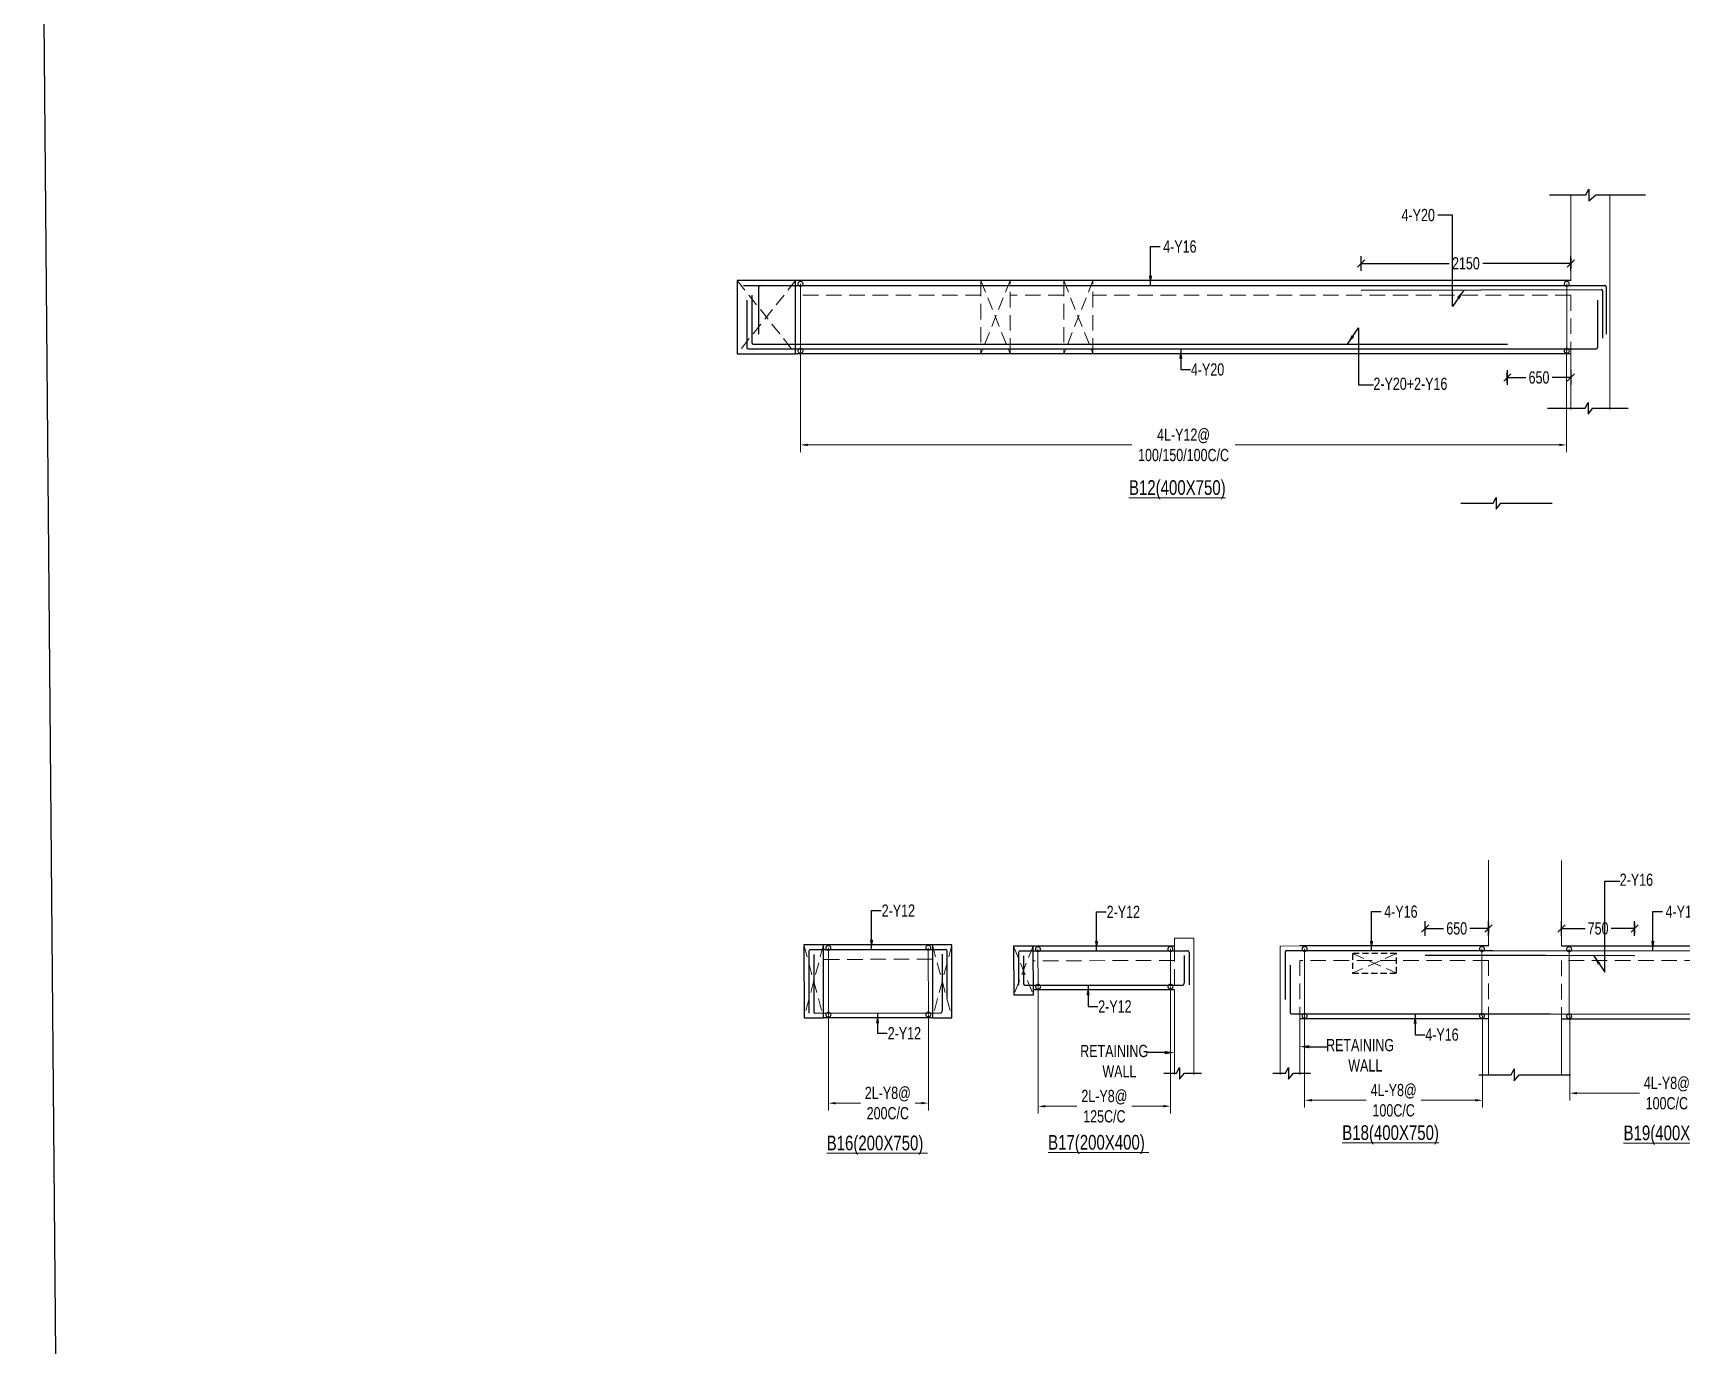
# Model space of a CAD drawing. Header units: millimetres. Extents: x 39642 to 123571, y 2620 to 56435.
# Drawn here: x 39642 to 56546, y 29527 to 42981 of the extents above; entities that cross this region are included whole.
import ezdxf

# ---------------------------------------------------------------- set-up
doc = ezdxf.new("R2010")
doc.units = ezdxf.units.MM
for name, pattern in [('CONTINOUS', [0]), ('CONTINU', [0]), ('HIDDEN', [9.525, 6.35, -3.175])]:
    doc.linetypes.add(name, pattern=pattern)
for name, color, linetype in [('-S-ARROW', 253, 'Continuous'), ('-S-DIM', 251, 'Continuous'), ('-S-MISC', 8, 'Continuous'), ('-STR-BEAM', 7, 'CONTINU'), ('-STR-REINF', 3, 'Continuous'), ('-STR-TEXT', 6, 'Continuous'), ('S- Structural', 5, 'Continuous')]:
    doc.layers.add(name, color=color, linetype=linetype)
for name, color, linetype, lineweight in [('-S-STIRUP', 11, 'Continuous', 9), ('-STR-COLUMN', 5, 'HIDDEN', 13), ('-STR-RF-DIM', 252, 'CONTINOUS', 20), ('Elevation-1', 41, 'Continuous', 20), ('S-BEAM-IDEN', 2, 'Continuous', 9), ('SEC TEXT', 9, 'Continuous', 18), ('SLAB LINE', 254, 'HIDDEN', 20)]:
    doc.layers.add(name, color=color, linetype=linetype, lineweight=lineweight)
doc.styles.add('BEAM-LS', font='romans.shx', dxfattribs={"width": 0.8})
doc.styles.add('EL', font='swisscl.ttf')
doc.styles.add('SOBHA', font='swisscl.ttf')
doc.styles.add('sobha.sed', font='swisscl.ttf')
doc.dimstyles.new('S-50', dxfattribs={"dimscale": 50, "dimtxt": 2.5, "dimasz": 1.25, "dimexe": 1, "dimexo": 1, "dimgap": 0.5, "dimtad": 1, "dimdec": 0, "dimrnd": 0.0005, "dimzin": 0, "dimdsep": 46, "dimtxsty": 'EL', "dimblk": 'ARCHTICK', "dimcen": 0.09, "dimdle": 1.5, "dimclrd": 251, "dimclre": 251, "dimclrt": 6, "dimadec": 0, "dimazin": 0, "dimtfac": 1, "dimtdec": 0, "dimtofl": 0, "dimtmove": 0, "dimatfit": 3, "dimfxl": 2, "dimtolj": 1, "dimtzin": 0, "dimlwd": -1, "dimlwe": -1, "dimarcsym": 0})
doc.dimstyles.new('S-DIM50', dxfattribs={"dimscale": 50, "dimtxt": 2.5, "dimasz": 1.5, "dimexe": 1.5, "dimexo": 1, "dimgap": 0.5, "dimtad": 0, "dimdec": 0, "dimzin": 0, "dimdsep": 46, "dimtxsty": 'SOBHA', "dimcen": 0.09, "dimclrd": 256, "dimclre": 256, "dimclrt": 6, "dimadec": 5, "dimazin": 0, "dimtfac": 1, "dimtdec": 0, "dimtofl": 0, "dimtmove": 0, "dimatfit": 3, "dimfxl": 0.18, "dimtolj": 1, "dimtzin": 0, "dimlwd": -1, "dimlwe": -1, "dimarcsym": 0})
doc.dimstyles.new('STIRUP', dxfattribs={"dimscale": 50, "dimtxt": 2.5, "dimasz": 2.2, "dimexe": 0, "dimexo": 0, "dimgap": 0.5, "dimtad": 0, "dimdec": 0, "dimzin": 0, "dimdsep": 46, "dimtxsty": 'BEAM-LS', "dimblk": 'DOTSMALL', "dimcen": 0.09, "dimclrd": 256, "dimclre": 256, "dimclrt": 256, "dimadec": 5, "dimazin": 0, "dimtfac": 1, "dimtdec": 0, "dimtofl": 0, "dimtmove": 0, "dimatfit": 3, "dimldrblk": 'DOTSMALL', "dimfxl": 0, "dimfxlon": 1, "dimtolj": 1, "dimtzin": 0, "dimlwd": -1, "dimlwe": -1, "dimarcsym": 0})

# ---------------------------------------------------------------- blocks, each defined once
blk = doc.blocks.new('_DotSmall')
at = {"color": 0, "linetype": 'ByBlock', "const_width": 0.5}
blk.add_lwpolyline([(-0.0625, 0, 1), (0.0625, 0, 1)], format="xyb", close=True, dxfattribs=at)
blk = doc.blocks.new('*D46')
at = {"layer": '-S-STIRUP', "ltscale": 100, "transparency": 16777216}
blk.add_line((55373, 39722), (55373, 40409), dxfattribs=at)
at = {"layer": '-S-STIRUP', "linetype": 'CONTINU', "ltscale": 100, "transparency": 16777216, "xscale": 100, "yscale": 100, "zscale": 100}
for p, rotation in [((55373, 40409), 90), ((55373, 39722), 270)]:
    blk.add_blockref('_DotSmall', p, dxfattribs=dict(at, rotation=rotation))
blk = doc.blocks.new('*D47')
at = {"layer": '-S-STIRUP', "ltscale": 100, "transparency": 16777216}
blk.add_line((47514, 39722), (47514, 40409), dxfattribs=at)
at = {"layer": '-S-STIRUP', "linetype": 'CONTINU', "ltscale": 100, "transparency": 16777216, "xscale": 100, "yscale": 100, "zscale": 100}
for p, rotation in [((47514, 40409), 90), ((47514, 39722), 270)]:
    blk.add_blockref('_DotSmall', p, dxfattribs=dict(at, rotation=rotation))
blk = doc.blocks.new('_ArchTick')
at = {"color": 0, "linetype": 'ByBlock', "const_width": 0.15}
blk.add_lwpolyline([(-0.5, -0.5), (0.5, 0.5)], dxfattribs=at)
blk = doc.blocks.new('*D48')
at = {"layer": '-STR-RF-DIM', "transparency": 16777216}
for p, q in [((47514, 39803), (47514, 38682)), ((55372, 39758), (55372, 38682)), ((47589, 38757), (50914, 38757)), ((55297, 38757), (51973, 38757))]:
    blk.add_line(p, q, dxfattribs=at)
for points in [[(47589, 38770), (47589, 38745), (47514, 38757)], [(55297, 38770), (55297, 38745), (55372, 38757)]]:
    blk.add_solid(points, dxfattribs=at)
at = {"layer": '-STR-RF-DIM', "color": 6, "transparency": 16777216, "insert": (51443, 38757), "char_height": 125, "attachment_point": 5, "style": 'SOBHA'}
blk.add_mtext('\\A1;4L-Y12@\\P100/150/100C/C', dxfattribs=at)
blk = doc.blocks.new('_Oblique')
at = {"color": 0, "linetype": 'ByBlock', "lineweight": -2}
for p, q in [((-0.5, -0.5), (0.5, 0.5)), ((0, 0.71), (0, -0.71))]:
    blk.add_line(p, q, dxfattribs=at)
blk = doc.blocks.new('*D49')
at = {"layer": '-S-DIM', "transparency": 16777216}
for p, q in [((53264, 40544), (53264, 40694)), ((53264, 40619), (54166, 40619)), ((55414, 40619), (54513, 40619)), ((55414, 40544), (55414, 40694))]:
    blk.add_line(p, q, dxfattribs=at)
at = {"layer": '-S-DIM', "transparency": 16777216, "xscale": 75, "yscale": 75, "zscale": 75, "rotation": 180}
blk.add_blockref('_Oblique', (53264, 40619), dxfattribs=at)
at = {"layer": '-S-DIM', "transparency": 16777216, "xscale": 75, "yscale": 75, "zscale": 75}
blk.add_blockref('_Oblique', (55414, 40619), dxfattribs=at)
at = {"layer": '-S-DIM', "color": 6, "transparency": 16777216, "insert": (54339, 40619), "char_height": 125, "attachment_point": 5, "style": 'SOBHA'}
blk.add_mtext('\\A1;2150', dxfattribs=at)
blk = doc.blocks.new('*D50')
at = {"layer": '-S-DIM', "transparency": 16777216}
for p, q in [((54764, 39523), (54764, 39373)), ((54764, 39448), (54955, 39448)), ((55414, 39448), (55224, 39448)), ((55414, 39523), (55414, 39373))]:
    blk.add_line(p, q, dxfattribs=at)
at = {"layer": '-S-DIM', "transparency": 16777216, "xscale": 75, "yscale": 75, "zscale": 75, "rotation": 180}
blk.add_blockref('_Oblique', (54764, 39448), dxfattribs=at)
at = {"layer": '-S-DIM', "transparency": 16777216, "xscale": 75, "yscale": 75, "zscale": 75}
blk.add_blockref('_Oblique', (55414, 39448), dxfattribs=at)
at = {"layer": '-S-DIM', "color": 6, "transparency": 16777216, "insert": (55089, 39448), "char_height": 125, "attachment_point": 5, "style": 'SOBHA'}
blk.add_mtext('\\A1;650', dxfattribs=at)
blk = doc.blocks.new('*D88')
at = {"layer": '-S-STIRUP', "ltscale": 100, "transparency": 16777216}
blk.add_line((48826, 32916), (48825, 33601), dxfattribs=at)
at = {"layer": '-S-STIRUP', "linetype": 'CONTINU', "ltscale": 100, "transparency": 16777216, "xscale": 100, "yscale": 100, "zscale": 100}
for p, rotation in [((48825, 33601), 90.05760988059193), ((48826, 32916), 270.0576098805919)]:
    blk.add_blockref('_DotSmall', p, dxfattribs=dict(at, rotation=rotation))
blk = doc.blocks.new('*D89')
at = {"layer": '-STR-RF-DIM', "transparency": 16777216}
for p, q in [((47800, 32907), (47801, 31932)), ((48826, 32909), (48827, 31933)), ((47876, 32007), (48128, 32008)), ((48752, 32008), (48691, 32008))]:
    blk.add_line(p, q, dxfattribs=at)
for points in [[(47876, 32020), (47876, 31995), (47801, 32007)], [(48752, 32021), (48752, 31996), (48827, 32008)]]:
    blk.add_solid(points, dxfattribs=at)
at = {"layer": '-STR-RF-DIM', "color": 6, "transparency": 16777216, "insert": (48410, 32008), "char_height": 125, "attachment_point": 5, "rotation": 0.0576, "style": 'SOBHA'}
blk.add_mtext('\\A1;2L-Y8@\\P200C/C', dxfattribs=at)
blk = doc.blocks.new('*D90')
at = {"layer": '-S-STIRUP', "ltscale": 100, "transparency": 16777216}
blk.add_line((47800, 32914), (47800, 33599), dxfattribs=at)
at = {"layer": '-S-STIRUP', "linetype": 'CONTINU', "ltscale": 100, "transparency": 16777216, "xscale": 100, "yscale": 100, "zscale": 100}
for p, rotation in [((47800, 33599), 90.05760988059193), ((47800, 32914), 270.0576098805919)]:
    blk.add_blockref('_DotSmall', p, dxfattribs=dict(at, rotation=rotation))
blk = doc.blocks.new('*D91')
at = {"layer": '-S-STIRUP', "ltscale": 100, "transparency": 16777216}
blk.add_line((51309, 33203), (51308, 33589), dxfattribs=at)
at = {"layer": '-S-STIRUP', "linetype": 'CONTINU', "ltscale": 100, "transparency": 16777216, "xscale": 100, "yscale": 100, "zscale": 100}
for p, rotation in [((51308, 33589), 90.06522768033302), ((51309, 33203), 270.0652276803331)]:
    blk.add_blockref('_DotSmall', p, dxfattribs=dict(at, rotation=rotation))
blk = doc.blocks.new('*D92')
at = {"layer": '-STR-RF-DIM', "transparency": 16777216}
for p, q in [((49951, 33194), (49952, 31900)), ((51309, 33197), (51310, 31902)), ((50027, 31976), (50350, 31976)), ((51235, 31977), (50913, 31977))]:
    blk.add_line(p, q, dxfattribs=at)
for points in [[(50027, 31988), (50027, 31963), (49952, 31975)], [(51235, 31989), (51235, 31964), (51310, 31977)]]:
    blk.add_solid(points, dxfattribs=at)
at = {"layer": '-STR-RF-DIM', "color": 6, "transparency": 16777216, "insert": (50631, 31976), "char_height": 125, "attachment_point": 5, "rotation": 0.0652, "style": 'SOBHA'}
blk.add_mtext('\\A1;2L-Y8@\\P125C/C', dxfattribs=at)
blk = doc.blocks.new('*D93')
at = {"layer": '-S-STIRUP', "ltscale": 100, "transparency": 16777216}
blk.add_line((49951, 33201), (49950, 33586), dxfattribs=at)
at = {"layer": '-S-STIRUP', "linetype": 'CONTINU', "ltscale": 100, "transparency": 16777216, "xscale": 100, "yscale": 100, "zscale": 100}
for p, rotation in [((49950, 33586), 90.06522768033302), ((49951, 33201), 270.0652276803331)]:
    blk.add_blockref('_DotSmall', p, dxfattribs=dict(at, rotation=rotation))
blk = doc.blocks.new('A$Cd5a942ff')
at = {"layer": '-S-ARROW'}
blk.add_lwpolyline([(187, 0), (0, 0), (0, 0)], dxfattribs=at)
blk.add_solid([(187, -17), (287, 0), (187, 17)], dxfattribs=at)
blk = doc.blocks.new('*D94')
at = {"layer": '-S-STIRUP', "ltscale": 100, "transparency": 16777216}
blk.add_line((54504, 32902), (54504, 33589), dxfattribs=at)
at = {"layer": '-S-STIRUP', "linetype": 'CONTINU', "ltscale": 100, "transparency": 16777216, "xscale": 100, "yscale": 100, "zscale": 100}
for p, rotation in [((54504, 33589), 90), ((54504, 32902), 270)]:
    blk.add_blockref('_DotSmall', p, dxfattribs=dict(at, rotation=rotation))
blk = doc.blocks.new('*D95')
at = {"layer": '-S-STIRUP', "ltscale": 100, "transparency": 16777216}
blk.add_line((52685, 32902), (52685, 33589), dxfattribs=at)
at = {"layer": '-S-STIRUP', "linetype": 'CONTINU', "ltscale": 100, "transparency": 16777216, "xscale": 100, "yscale": 100, "zscale": 100}
for p, rotation in [((52685, 33589), 90), ((52685, 32902), 270)]:
    blk.add_blockref('_DotSmall', p, dxfattribs=dict(at, rotation=rotation))
blk = doc.blocks.new('*D96')
at = {"layer": '-STR-RF-DIM', "transparency": 16777216}
for p, q in [((52685, 32983), (52685, 31962)), ((54511, 32902), (54511, 31962)), ((52760, 32037), (53315, 32037)), ((54436, 32037), (53880, 32037))]:
    blk.add_line(p, q, dxfattribs=at)
for points in [[(52760, 32050), (52760, 32025), (52685, 32037)], [(54436, 32050), (54436, 32025), (54511, 32037)]]:
    blk.add_solid(points, dxfattribs=at)
at = {"layer": '-STR-RF-DIM', "color": 6, "transparency": 16777216, "insert": (53598, 32037), "char_height": 125, "attachment_point": 5, "style": 'SOBHA'}
blk.add_mtext('\\A1;4L-Y8@\\P100C/C', dxfattribs=at)
blk = doc.blocks.new('*D97')
at = {"layer": '-S-DIM', "transparency": 16777216}
for p, q in [((53920, 33724), (53920, 33874)), ((54570, 33724), (54570, 33874)), ((53920, 33799), (54110, 33799)), ((54570, 33799), (54379, 33799))]:
    blk.add_line(p, q, dxfattribs=at)
at = {"layer": '-S-DIM', "transparency": 16777216, "xscale": 75, "yscale": 75, "zscale": 75, "rotation": 180}
blk.add_blockref('_Oblique', (53920, 33799), dxfattribs=at)
at = {"layer": '-S-DIM', "transparency": 16777216, "xscale": 75, "yscale": 75, "zscale": 75}
blk.add_blockref('_Oblique', (54570, 33799), dxfattribs=at)
at = {"layer": '-S-DIM', "color": 6, "transparency": 16777216, "insert": (54245, 33799), "char_height": 125, "attachment_point": 5, "style": 'SOBHA'}
blk.add_mtext('\\A1;650', dxfattribs=at)
blk = doc.blocks.new('*D99')
at = {"layer": '-S-STIRUP', "ltscale": 100, "transparency": 16777216}
blk.add_line((55398, 32899), (55398, 33586), dxfattribs=at)
at = {"layer": '-S-STIRUP', "linetype": 'CONTINU', "ltscale": 100, "transparency": 16777216, "xscale": 100, "yscale": 100, "zscale": 100}
for p, rotation in [((55398, 33586), 90), ((55398, 32899), 270)]:
    blk.add_blockref('_DotSmall', p, dxfattribs=dict(at, rotation=rotation))
blk = doc.blocks.new('*D100')
at = {"layer": '-STR-RF-DIM', "transparency": 16777216}
for p, q in [((55404, 32899), (55404, 32035)), ((57396, 32899), (57396, 32035)), ((55479, 32110), (56118, 32110)), ((57321, 32110), (56682, 32110))]:
    blk.add_line(p, q, dxfattribs=at)
for points in [[(55479, 32122), (55479, 32097), (55404, 32110)], [(57321, 32122), (57321, 32097), (57396, 32110)]]:
    blk.add_solid(points, dxfattribs=at)
at = {"layer": '-STR-RF-DIM', "color": 6, "transparency": 16777216, "insert": (56400, 32110), "char_height": 125, "attachment_point": 5, "style": 'SOBHA'}
blk.add_mtext('\\A1;4L-Y8@\\P100C/C', dxfattribs=at)
blk = doc.blocks.new('*D101')
at = {"layer": '-S-DIM', "transparency": 16777216}
for p, q in [((55320, 33724), (55320, 33874)), ((56070, 33724), (56070, 33874)), ((55320, 33799), (55561, 33799)), ((56070, 33799), (55829, 33799))]:
    blk.add_line(p, q, dxfattribs=at)
at = {"layer": '-S-DIM', "transparency": 16777216, "xscale": 75, "yscale": 75, "zscale": 75, "rotation": 180}
blk.add_blockref('_Oblique', (55320, 33799), dxfattribs=at)
at = {"layer": '-S-DIM', "transparency": 16777216, "xscale": 75, "yscale": 75, "zscale": 75}
blk.add_blockref('_Oblique', (56070, 33799), dxfattribs=at)
at = {"layer": '-S-DIM', "color": 6, "transparency": 16777216, "insert": (55695, 33799), "char_height": 125, "attachment_point": 5, "style": 'SOBHA'}
blk.add_mtext('\\A1;750', dxfattribs=at)

msp = doc.modelspace()

# ---------------------------------------------------------------- linework, layer by layer
at = {"layer": '-S-MISC', "linetype": 'ByBlock', "ltscale": 1000}
for points, elevation in [([(55196.3, 41320.9), (55569.1, 41320.9), (55600, 41380.6), (55600, 41260.4), (55670.3, 41320.9), (56181.4, 41320.9)], -357173.2), ([(55175.1, 39133.5), (55560.7, 39134.1), (55591.6, 39193.7), (55591.6, 39073.5), (55641.4, 39134.1), (56004.5, 39134.1)], -357173.2), ([(54286.5, 38158.7), (54617.1, 38159.3), (54648, 38219), (54648, 38098.8), (54697.8, 38159.3), (55224.1, 38159.3)], 0), ([(51240.5, 32313.5), (51371.6, 32314.1), (51402.5, 32373.7), (51402.5, 32253.6), (51452.3, 32314.1), (51625.8, 32314.1)], 0), ([(52359.3, 32313.5), (52490.3, 32314.1), (52521.2, 32373.7), (52521.2, 32253.6), (52571.1, 32314.1), (52744.5, 32314.1)], 0), ([(54472.9, 32297.7), (54803.5, 32298.2), (54834.4, 32357.9), (54834.4, 32237.7), (54884.2, 32298.2), (55410.5, 32298.2)], 0)]:
    msp.add_lwpolyline(points, dxfattribs=dict(at, elevation=elevation))
at = {"layer": '-STR-BEAM'}
for p, q in [((55414.3, 40441.8, -357173.2), (47464.3, 40441.8, -357173.2)), ((55414.3, 39691.8, -357173.2), (47464.3, 39691.8, -357173.2)), ((48867.1, 33631.5, 0), (47749.7, 33632.3, 0)), ((51349.9, 33619.1, 0), (49900.1, 33619.1, 0)), ((54569.9, 33621.9, 0), (52635, 33621.9, 0)), ((57455.6, 33619.1, 0), (55319.9, 33619.1, 0)), ((51350.6, 33169.1, 0), (49900.7, 33169.1, 0)), ((48867.8, 32881.5, 0), (47750.5, 32882.3, 0)), ((54569.9, 32871.9, 0), (52635, 32871.9, 0)), ((57455.6, 32869.1, 0), (55319.9, 32869.1, 0))]:
    msp.add_line(p, q, dxfattribs=at)
for points, elevation in [([(47464.3, 40441.8), (46864.3, 40441.8), (46864.3, 39691.8), (47464.3, 39691.8), (47464.3, 40441.8)], -357173.2), ([(47749.7, 33632.3), (47549.7, 33631.7), (47550.5, 32881.7), (47750.5, 32882.3), (47749.7, 33632.3)], 0), ([(49067.1, 33631.7), (48867.1, 33631.5), (48867.7, 32881.5), (49067.7, 32881.7), (49067.1, 33631.7)], 0), ([(49900.1, 33619.1), (49700.1, 33619.1), (49702.7, 33118.9), (49902.7, 33119.5), (49900.1, 33619.1)], 0)]:
    msp.add_lwpolyline(points, dxfattribs=dict(at, elevation=elevation))
at = {"layer": '-STR-BEAM', "linetype": 'HIDDEN', "ltscale": 10, "elevation": 0}
msp.add_lwpolyline([(53626.9, 33542.3), (53176.9, 33542.1), (53177.5, 33342), (53627.5, 33342.2), (53626.9, 33542.3)], dxfattribs=at)
at = {"layer": '-STR-COLUMN', "linetype": 'Continuous', "ltscale": 10}
for p, q in [((55414.3, 40439.1, -357173.2), (55414.3, 41320.9, -357173.2)), ((55814.3, 39120.9, -357173.2), (55814.3, 41320.9, -357173.2)), ((55414.3, 39691.8, -357173.2), (55414.3, 39120.9, -357173.2)), ((51549.9, 33698.3, 0), (51550.1, 32300.4, 0)), ((52635, 33621.9, 0), (52435, 33619.1, 0)), ((52435, 32301, 0), (52435, 33619.1, 0)), ((51350, 33169.1, 0), (51350.1, 32300.4, 0)), ((52635, 32871.9, 0), (52635, 32301, 0)), ((54569.9, 32301, 0), (54569.9, 32871.9, 0)), ((55319.9, 32298.2, 0), (55319.9, 32869.1, 0))]:
    msp.add_line(p, q, dxfattribs=at)
at = {"layer": '-STR-COLUMN', "linetype": 'Continuous', "ltscale": 10, "elevation": 0}
for points in [[(54569.9, 33619.1), (54569.9, 34499.1)], [(55319.9, 33616.4), (55319.9, 34496.4)], [(51349.9, 33698.8), (51549.9, 33698.3)], [(51349.9, 33698.8), (51349.9, 33619.1)]]:
    msp.add_lwpolyline(points, dxfattribs=at)
at = {"layer": '-STR-REINF', "ltscale": 10}
for p, q in [((46929.3, 40391.8, -357173.2), (55764.3, 40391.8, -357173.2)), ((46964.3, 40242.5, -357173.2), (46964.3, 39756.8, -357173.2)), ((47014.3, 40292.4, -357173.2), (47014.3, 39806.7, -357173.2)), ((47085.1, 40376.8, -357173.2), (47085.1, 39891.2, -357173.2)), ((53263.9, 40344.8, -357173.2), (55725.9, 40351.4, -357173.2)), ((55688.7, 40242.5, -357173.2), (55688.7, 39756.8, -357173.2)), ((55740.8, 40336.4, -357173.2), (55740.8, 39850.7, -357173.2)), ((55779.2, 40376.8, -357173.2), (55779.2, 39891.2, -357173.2)), ((46979.3, 39741.8, -357173.2), (55673.7, 39741.8, -357173.2)), ((47029.3, 39791.7, -357173.2), (54764.3, 39791.7, -357173.2)), ((47600.5, 33566.7, 0), (47601.1, 32931.1, 0)), ((47615.4, 33581.8, 0), (49002.1, 33584.4, 0)), ((47650.5, 33532.5, 0), (47651.1, 32946.8, 0)), ((48966.6, 33535, 0), (48967.2, 32949.4, 0)), ((49765.8, 33568.6, 0), (51484.8, 33568.7, 0)), ((49800.9, 33519.3, 0), (49801.4, 33233.6, 0)), ((51449.5, 33522.6, 0), (51450, 33237, 0)), ((51499.9, 33557, 0), (51500.5, 33221.4, 0)), ((52485, 33556.9, 0), (52485, 33071.2, 0)), ((52535, 33422.5, 0), (52535, 32936.9, 0)), ((49816.4, 33218.6, 0), (51434, 33218.7, 0)), ((47666.1, 32931.8, 0), (48952.2, 32934.3, 0))]:
    msp.add_line(p, q, dxfattribs=at)
at = {"layer": '-STR-REINF', "ltscale": 10, "elevation": 0}
for points in [[(49017.5, 33083.7), (49017, 33569.4, 0.4142136), (49002, 33584.4)], [(49765.8, 33568.6, 0.4142136), (49750.8, 33553.6), (49751.4, 33217.9)]]:
    msp.add_lwpolyline(points, format="xyb", dxfattribs=at)
at = {"layer": '-STR-REINF', "ltscale": 10}
for points in [[(52500, 33571.9, 0), (54618.6, 33571.9, 0), (56705.7, 33570.2, 0)], [(56070.1, 33519.1, 0), (55154.4, 33521.9, 0), (53920, 33521.9, 0)], [(52550, 32921.9, 0), (55204.4, 32921.9, 0), (58205.6, 32920, 0)]]:
    msp.add_polyline3d(points, dxfattribs=at)
for centre, radius, start, end in [((47100.1, 40376.8, -357173.2), 15, 90, 180), ((55725.8, 40336.4, -357173.2), 15, 0, 90), ((55764.2, 40376.8, -357173.2), 15, 0, 90), ((46979.3, 39756.8, -357173.2), 15, 180, 270), ((47029.3, 39806.7, -357173.2), 15, 180, 270), ((55673.7, 39756.8, -357173.2), 15, 270, 0), ((47615.5, 33566.8, 0), 15, 90.05761, 180.05761), ((51487.2, 33556.2, 0), 12.7, 3.94186, 100.60755), ((52500, 33556.9, 0), 15, 90, 180), ((49816.4, 33233.6, 0), 15, 180.06523, 270.06523), ((51427.6, 33240, 0), 22.5, 289.05714, 352.31424), ((47666.1, 32946.8, 0), 15, 180.05761, 270.05761), ((48952.2, 32949.3, 0), 15, 270.05761, 0.05761), ((52550, 32936.9, 0), 15, 180, 270)]:
    msp.add_arc(centre, radius, start, end, dxfattribs=at)
at = {"layer": 'S- Structural', "ltscale": 20}
msp.add_lwpolyline([(39641.8, 56435.3), (122100, 56435.3), (123571.4, 2619.6), (40108.6, 2802.5)], close=True, dxfattribs=at)
at = {"layer": 'S-BEAM-IDEN', "color": 9, "linetype": 'HIDDEN', "ltscale": 20}
for p, q in [((46864.3, 40441.8, -357173.2), (47464.3, 39691.8, -357173.2)), ((47464.3, 40441.8, -357173.2), (46864.3, 39691.8, -357173.2)), ((49364.3, 40441.8, -357173.2), (49664.3, 39691.8, -357173.2)), ((49664.3, 40441.8, -357173.2), (49364.3, 39691.8, -357173.2)), ((50214.3, 40441.8, -357173.2), (50514.3, 39691.8, -357173.2)), ((50514.3, 40441.8, -357173.2), (50214.3, 39691.8, -357173.2)), ((47549.7, 33631.7, 0), (47750.5, 32882.3, 0)), ((47749.7, 33632.3, 0), (47550.5, 32881.7, 0)), ((48867.1, 33631.5, 0), (49067.7, 32881.7, 0)), ((49067.1, 33631.7, 0), (48867.8, 32881.5, 0)), ((49700.1, 33619.1, 0), (49900.9, 33119.5, 0)), ((49900.1, 33619.1, 0), (49702.7, 33118.9, 0)), ((53176.9, 33542.1, 0), (53627.5, 33342.2, 0)), ((53626.9, 33542.3, 0), (53177.5, 33342, 0))]:
    msp.add_line(p, q, dxfattribs=at)
at = {"layer": 'SLAB LINE', "linetype": 'HIDDEN', "ltscale": 25}
for p, q in [((49364.3, 40291.8, -357173.2), (47464.3, 40291.8, -357173.2)), ((50214.3, 40291.8, -357173.2), (49664.3, 40291.8, -357173.2)), ((55414.3, 40291.8, -357173.2), (50514.3, 40291.8, -357173.2)), ((55414.3, 40291.8, -357173.2), (55414.3, 39691.8, -357173.2)), ((48867.2, 33483.6, 0), (47749.8, 33481.6, 0)), ((51350.1, 33470.1, 0), (49900.2, 33467.4, 0)), ((51350, 33619.1, 0), (51350.6, 33171.9, 0)), ((54569.9, 33471.9, 0), (52635, 33471.9, 0)), ((52635, 33471.9, 0), (52635, 32871.9, 0)), ((54569.9, 33471.9, 0), (54569.9, 32871.9, 0)), ((57455.6, 33469.1, 0), (55319.9, 33469.1, 0)), ((55319.9, 33469.1, 0), (55319.9, 32869.1, 0))]:
    msp.add_line(p, q, dxfattribs=at)
at = {"layer": 'SLAB LINE', "linetype": 'HIDDEN', "ltscale": 25, "elevation": -357173.2}
for points in [[(49664.3, 40441.8), (49364.3, 40441.8), (49364.3, 39691.8), (49664.3, 39691.8), (49664.3, 40441.8)], [(50514.3, 40441.8), (50214.3, 40441.8), (50214.3, 39691.8), (50514.3, 39691.8), (50514.3, 40441.8)]]:
    msp.add_lwpolyline(points, dxfattribs=at)

# ---------------------------------------------------------------- block references
at = {"layer": 'Elevation-1', "color": 6, "ltscale": 20}
msp.add_blockref('A$Cd5a942ff', (51063.4, 32526, 0), dxfattribs=at)
at = {"layer": 'Elevation-1', "color": 6, "ltscale": 20, "xscale": -1}
msp.add_blockref('A$Cd5a942ff', (52921.7, 32586.4, 0), dxfattribs=at)

# ---------------------------------------------------------------- texts
at = {"layer": '-STR-TEXT', "color": 6, "char_height": 125, "style": 'SOBHA'}
for s, insert, attachment_point in [('\\A1;4-Y20', (54020.8, 41049.9, -178586.6), 9), ('\\A1;4-Y16', (51234.4, 40854.3, -357173.2), 1), ('\\A1;4-Y16', (53501.4, 34034.4, 0), 1), ('\\A1;4-Y16', (56387.1, 34034.4, 0), 1)]:
    msp.add_mtext(s, dxfattribs=dict(at, insert=insert, attachment_point=attachment_point))
at = {"layer": '-STR-TEXT', "color": 6, "char_height": 125, "width": 281.386, "style": 'SOBHA'}
for s, insert, attachment_point in [('\\A1;4-Y20', (51518.4, 39466.5, -357173.2), 7), ('\\A1;2-Y20+2-Y16', (53390.5, 39320.1, -178586.6), 7), ('\\A1;2-Y16', (55916.9, 34361.1, 178586.6), 1), ('\\A1;4-Y16', (53922.5, 32646.6, 0), 7)]:
    msp.add_mtext(s, dxfattribs=dict(at, insert=insert, attachment_point=attachment_point))
at = {"layer": '-STR-TEXT', "color": 6, "char_height": 125, "attachment_point": 1, "style": 'SOBHA'}
for insert, rotation in [((48346.9, 34044.3, 0), 0.05761), ((50654.4, 34031.8, 0), 0.06523)]:
    msp.add_mtext('\\A1;2-Y12', dxfattribs=dict(at, insert=insert, rotation=rotation))
at = {"layer": '-STR-TEXT', "color": 6, "char_height": 125, "width": 281.386, "attachment_point": 7, "style": 'SOBHA'}
for insert, rotation in [((50568.1, 32936.8, 0), 0.06523), ((48408.8, 32662.2, 0), 0.05761)]:
    msp.add_mtext('\\A1;2-Y12', dxfattribs=dict(at, insert=insert, rotation=rotation))
at = {"layer": 'SEC TEXT', "color": 1, "linetype": 'ByBlock', "style": 'sobha.sed'}
for s, rotation, p in [('%%UB12(400X750)', 359.98928, (50883.4, 38245.4, -357173.2)), ('%%UB18(400X750)', 359.98928, (53070.7, 31630.6, 0)), ('%%UB19(400X750)', 359.98928, (55956.4, 31627.9, 0)), ('%%UB16(200X750) ', 0.04689, (47782.9, 31524, 0)), ('%%UB17(200X400) ', 0.05451, (50054.1, 31531, 0))]:
    msp.add_text(s, height=150, rotation=rotation, dxfattribs=at).set_placement(p)
at = {"layer": 'SEC TEXT', "color": 1, "linetype": 'ByBlock', "char_height": 125, "style": 'sobha.sed'}
for insert, attachment_point, rotation in [((52995.9, 32665.6, 0), 1, 359.98928), ((50989.2, 32605.2, 0), 3, 0.01072)]:
    msp.add_mtext_dynamic_manual_height_columns('\\pxqc;RETAINING    WALL', width=515.248, gutter_width=1750, heights=[0], dxfattribs=dict(at, insert=insert, attachment_point=attachment_point, rotation=rotation))

# ---------------------------------------------------------------- dimensions: what is measured, and where the dimension line sits
at = {"layer": '-S-DIM'}
dim = msp.add_linear_dim(base=(53264.4, 40618.8, -357173.2), p1=(55414.3, 40441.8, -357173.2), p2=(53264.4, 40328.3, -357173.2), angle=180, dimstyle='S-DIM50', override={"dimscale": 1, "dimtxt": 125, "dimasz": 75, "dimexe": 75, "dimexo": 0, "dimgap": 25, "dimblk1": 'Oblique', "dimblk2": 'Oblique', "dimsah": 1, "dimcen": 4.5, "dimfxl": 75, "dimfxlon": 1}, dxfattribs=at)
dim.commit()
dim.dimension.update_dxf_attribs({"geometry": '*D49', "text_midpoint": (54339.3, 40618.8, -357173.2)})
for base, p1, p2, picture, middle in [((54764.3, 39448.3, -357173.2), (55414.3, 39691.8, -357173.2), (54764.3, 39791.7, -357173.2), '*D50', (55089.3, 39448.3, -357173.2)), ((53920, 33798.9, 0), (54569.9, 33621.9, 0), (53920, 33521.9, 0), '*D97', (54244.9, 33798.9, 0)), ((56070.1, 33798.9, 0), (55319.9, 33619.1, 0), (56070.1, 33519.1, 0), '*D101', (55695, 33798.9, 0))]:
    dim = msp.add_linear_dim(base=base, p1=p1, p2=p2, dimstyle='S-DIM50', override={"dimscale": 1, "dimtxt": 125, "dimasz": 75, "dimexe": 75, "dimexo": 0, "dimgap": 25, "dimblk1": 'Oblique', "dimblk2": 'Oblique', "dimsah": 1, "dimcen": 4.5, "dimfxl": 75, "dimfxlon": 1}, dxfattribs=at)
    dim.commit()
    dim.dimension.update_dxf_attribs({"geometry": picture, "text_midpoint": middle})
at = {"layer": '-S-STIRUP', "linetype": 'CONTINU', "ltscale": 100}
for base, p1, p2, angle, picture, middle in [((47514.2, 40408.8, -178586.6), (47514.2, 39722.1, -178586.6), (47514.2, 40408.8, -178586.6), 90, '*D47', (47514.2, 40065.5, -178586.6)), ((55372.5, 40408.8, -178586.6), (55372.5, 39722.1, -178586.6), (55372.5, 40408.8, -178586.6), 90, '*D46', (55372.5, 40065.5, -178586.6)), ((47799.6, 33599.3, 178586.6), (47800.9, 32913.7, 178586.6), (47799.6, 33599.3, 178586.6), 90.05761, '*D90', (47799.9, 33256.5, 178586.6)), ((48825.3, 33601.2, 178586.6), (48826.7, 32915.5, 178586.6), (48825.3, 33601.2, 178586.6), 90.05761, '*D88', (48825.7, 33258.4, 178586.6)), ((49950.1, 33586.2, 178586.6), (49951.2, 33200.5, 178586.6), (49950, 33586.2, 178586.6), 90.06523, '*D93', (49950.3, 33393.4, 178586.6)), ((51308.4, 33588.8, 178586.6), (51309.5, 33203.1, 178586.6), (51308.2, 33588.8, 178586.6), 90.06523, '*D91', (51308.6, 33396, 178586.6)), ((52684.8, 33588.9, 178586.6), (52684.8, 32902.1, 178586.6), (52684.8, 33588.9, 178586.6), 90, '*D95', (52684.8, 33245.5, 178586.6)), ((54504.3, 33588.9, 357279.2), (54504.3, 32902.1, 357279.2), (54504.3, 33588.9, 357279.2), 90, '*D94', (54504.3, 33245.5, 357279.2)), ((55397.7, 33586.1, 178586.6), (55397.7, 32899.4, 178586.6), (55397.7, 33586.1, 178586.6), 90, '*D99', (55397.7, 33242.8, 178586.6))]:
    dim = msp.add_linear_dim(base=base, p1=p1, p2=p2, angle=angle, text=' ', dimstyle='STIRUP', override={"dimasz": 2}, dxfattribs=at)
    dim.commit()
    dim.dimension.update_dxf_attribs({"geometry": picture, "text_midpoint": middle})
at = {"layer": '-STR-RF-DIM'}
for base, p1, p2, text, picture, middle in [((55372.5, 38757.3, -178586.6), (47514.2, 39803.1, -178586.6), (55372.5, 39757.9, -178586.6), '4L-Y12@\\P100/150/100C/C', '*D48', (51443.3, 38757.3, -178586.6)), ((54510.5, 32037.5, 178586.6), (52684.8, 32983.1, 178586.6), (54510.5, 32902.1, 357279.2), '4L-Y8@\\P100C/C', '*D96', (53597.7, 32037.5, 178586.6)), ((57396.2, 32109.8, 178586.6), (55403.9, 32898.6, 178586.6), (57396.2, 32899.4, 357279.2), '4L-Y8@\\P100C/C', '*D100', (56400, 32109.8, 178586.6))]:
    dim = msp.add_linear_dim(base=base, p1=p1, p2=p2, text=text, dimstyle='S-DIM50', override={"dimscale": 1, "dimtxt": 125, "dimasz": 75, "dimexe": 75, "dimexo": 0, "dimgap": 25, "dimsah": 1, "dimcen": 4.5, "dimfxl": 75}, dxfattribs=at)
    dim.commit()
    dim.dimension.update_dxf_attribs({"geometry": picture, "text_midpoint": middle})
dim = msp.add_linear_dim(base=(51310.2, 31977, 178586.6), p1=(49950.6, 33194.3, 178586.6), p2=(51308.8, 33196.9, 178586.6), angle=0.06523, text='2L-Y8@\\P125C/C', dimstyle='S-DIM50', override={"dimscale": 1, "dimtxt": 125, "dimasz": 75, "dimexe": 75, "dimexo": 0, "dimgap": 25, "dimsah": 1, "dimcen": 4.5, "dimfxl": 75}, dxfattribs=at)
dim.commit()
dim.dimension.update_dxf_attribs({"geometry": '*D92', "text_midpoint": (50631.1, 31976.3, 178586.6)})
dim = msp.add_linear_dim(base=(48826.9, 32008.3, 178586.6), p1=(47800.3, 32907.4, 178586.6), p2=(48826, 32909.3, 178586.6), angle=0.05761, text='2L-Y8@\\P200C/C', dimstyle='S-DIM50', override={"dimscale": 1, "dimtxt": 125, "dimasz": 75, "dimexe": 75, "dimexo": 0, "dimgap": 25, "dimsah": 1, "dimcen": 4.5, "dimfxl": 75}, dxfattribs=at)
dim.commit()
dim.dimension.update_dxf_attribs({"geometry": '*D89', "text_midpoint": (48409.6, 32007.8, 178586.6), "dimtype": 160})

# ---------------------------------------------------------------- leaders
at = {"layer": '-S-ARROW', "annotation_type": 0, "has_hookline": 1, "hookline_direction": 1, "text_width": 355.3}
for points in [[(54318.5, 40344.5, -178586.6), (54203.1, 40178.1, -178586.6), (54203.1, 41112.4, -178586.6), (54051.6, 41112.4, -178586.6)], [(51414.4, 39741.8, -357173.2), (51414.4, 39529, -357173.2), (51513.4, 39529, -357173.2)], [(53818.4, 32921.9, 0), (53818.4, 32709.1, 0), (53917.5, 32709.1, 0)], [(56704.1, 32919.1, 0), (56704.1, 32706.4, 0), (56803.2, 32706.4, 0)]]:
    msp.add_leader(points, dimstyle='S-50', override={"dimasz": 2, "dimgap": 0.1, "dimtad": 0}, dxfattribs=at)
at = {"layer": '-S-ARROW'}
for points in [[(51104.1, 40391.8, -357173.2), (51104.1, 40791.8, -357173.2), (51203.1, 40791.8, -357173.2)], [(53123.6, 39791.6, -178586.6), (53239.1, 39958.1, -178586.6), (53239.1, 39373.7, -178586.6), (53390.5, 39373.7, -178586.6)], [(55650.1, 33517.7, 178586.6), (55765.5, 33351.3, 178586.6), (55765.5, 34285.6, 178586.6), (55916.9, 34285.6, 178586.6)], [(53371, 33571.9, 0), (53371, 33971.9, 0), (53470.1, 33971.9, 0)], [(56256.7, 33569.1, 0), (56256.7, 33971.9, 0), (56355.8, 33971.9, 0)]]:
    msp.add_leader(points, dimstyle='S-50', override={"dimasz": 2, "dimgap": 0.1, "dimtad": 0}, dxfattribs=at)
at = {"layer": '-S-ARROW', "annotation_type": 0, "has_hookline": 1, "hookline_direction": 1, "text_width": 353}
for points, horizontal_direction in [([(48243.1, 33583, 0), (48242.9, 33981.7, 0), (48342, 33981.8, 0)], (0.999999, 0.001005, 0)), ([(50550.7, 33570.2, 0), (50550.4, 33969.1, 0), (50649.5, 33969.3, 0)], (0.999999, 0.001138, 0)), ([(50463.8, 33211.9, 0), (50464, 32999.1, 0), (50563, 32999.3, 0)], (0.999999, 0.001138, 0)), ([(48304.6, 32924.7, 0), (48304.7, 32724.6, 0), (48403.7, 32724.7, 0)], (0.999999, 0.001005, 0))]:
    msp.add_leader(points, dimstyle='S-50', override={"dimasz": 2, "dimgap": 0.1, "dimtad": 0}, dxfattribs=dict(at, horizontal_direction=horizontal_direction))

doc.saveas('drawing.dxf')
